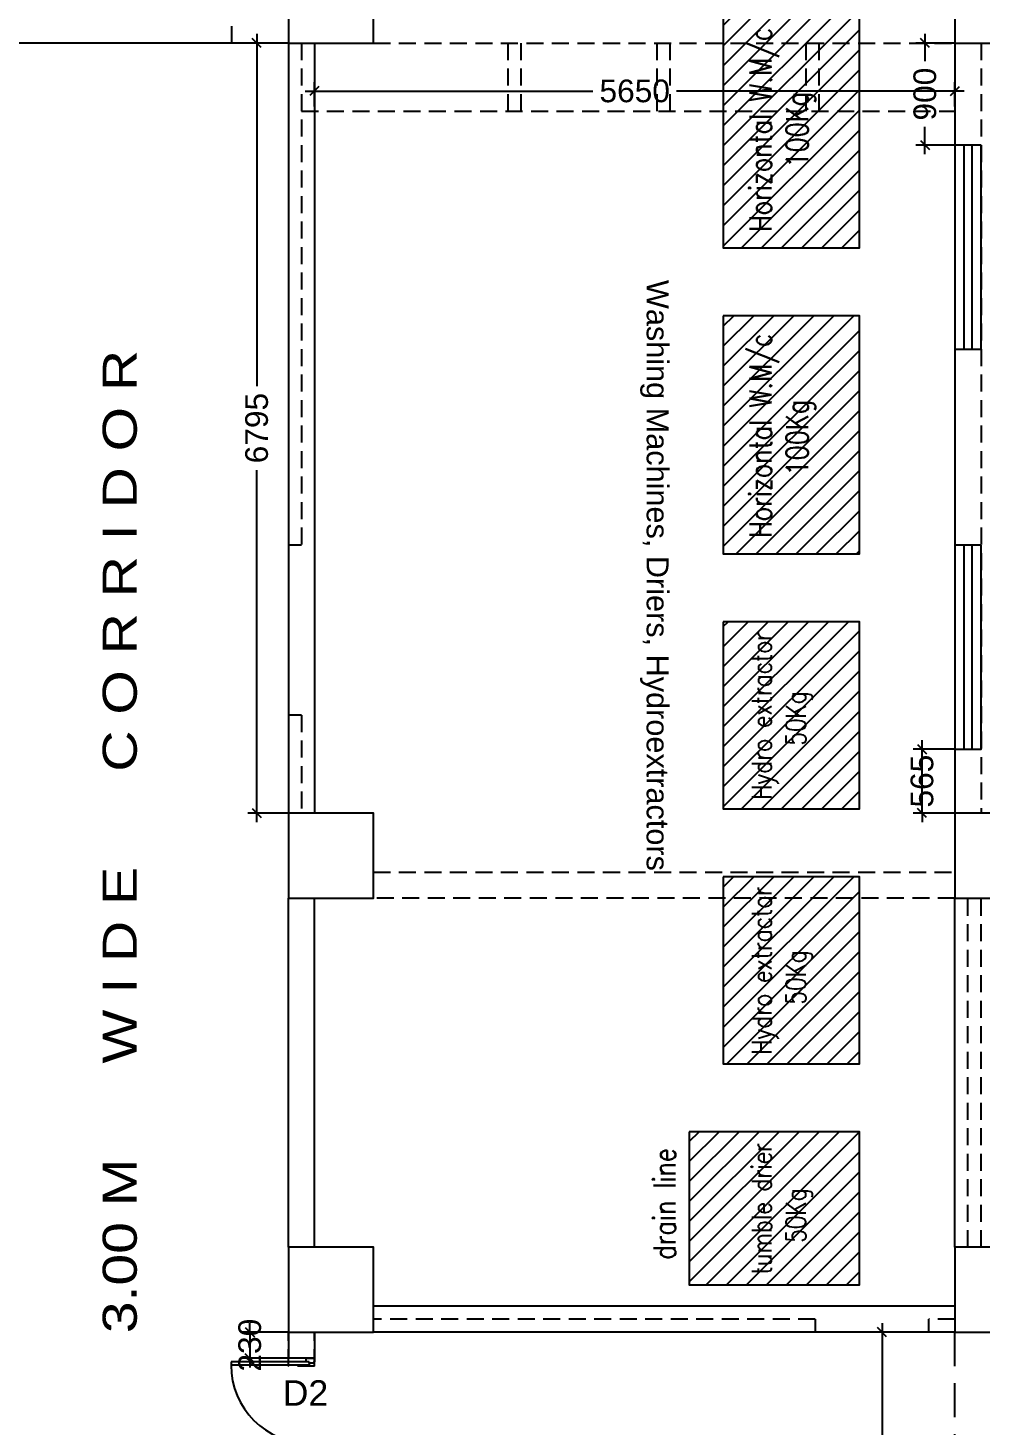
# Model space of a CAD drawing. Extents: x 6345096 to 6738923, y -6490958 to -6305885.
# Drawn here: x 6539742 to 6548149, y -6363359 to -6351022 of the extents above; entities that cross this region are included whole.
import ezdxf
from ezdxf.enums import TextEntityAlignment as Align

# ---------------------------------------------------------------- set-up
doc = ezdxf.new("R2010")
doc.units = 0
doc.header["$LTSCALE"] = 600
doc.header["$MEASUREMENT"] = 0
doc.header["$PDMODE"] = 35
doc.linetypes.add('DASHED', pattern=[0.75, 0.5, -0.25])
doc.linetypes.add('HIDDEN', pattern=[0.375, 0.25, -0.125])
doc.layers.get('0').update_dxf_attribs({"linetype": 'CONTINUOUS'})
doc.layers.get('Defpoints').update_dxf_attribs({"linetype": 'CONTINUOUS'})
for name, color, linetype in [('DIM WARKING', 8, 'CONTINUOUS'), ('DOOR', 32, 'CONTINUOUS'), ('HS', 251, 'CONTINUOUS'), ('joinery', 7, 'CONTINUOUS'), ('LA-column', 3, 'CONTINUOUS'), ('T-text', 6, 'CONTINUOUS'), ('TXT', 6, 'CONTINUOUS'), ('Walls', 7, 'CONTINUOUS'), ('WIN', 151, 'CONTINUOUS'), ('Working Dim', 5, 'CONTINUOUS')]:
    doc.layers.add(name, color=color, linetype=linetype)
doc.styles.add('ari', font='arial.ttf')
doc.styles.add('ARIAL', font='arial.ttf')
doc.styles.add('ROMANS', font='romans.shx')
doc.dimstyles.new('int. dim', dxfattribs={"dimtxt": 200, "dimasz": 80, "dimexe": 80, "dimexo": 0, "dimgap": 70, "dimtad": 0, "dimdec": 0, "dimzin": 12, "dimdsep": 46, "dimtxsty": 'ari', "dimblk": 'OBLIQUE', "dimcen": 2, "dimdle": 80, "dimclrd": 256, "dimclre": 256, "dimclrt": 6, "dimadec": 0, "dimazin": 0, "dimtfac": 1, "dimtdec": 0, "dimtix": 1, "dimtmove": 2, "dimatfit": 3, "dimfxl": 1, "dimtolj": 1, "dimtzin": 0, "dimlwd": -1, "dimlwe": -1, "dimarcsym": 0})
pattern_1 = [(225, (5385399.2, -2867377.58), (-88.3883476, 88.3883476), [])]

# ---------------------------------------------------------------- blocks, each defined once
blk = doc.blocks.new('_Oblique')
at = {"color": 0, "linetype": 'ByBlock', "lineweight": -2}
blk.add_line((-0.5, -0.5), (0.5, 0.5), dxfattribs=at)
blk = doc.blocks.new('*D475')
at = {"layer": 'Defpoints', "color": 0, "transparency": 16777216}
for p in [(6541760, -6351155), (6542039, -6351155, -13), (6542039, -6357950, 5)]:
    blk.add_point(p, dxfattribs=at)
at = {"layer": 'Working Dim', "transparency": 16777216}
for p, q in [((6541760, -6351075), (6541760, -6354183)), ((6542039, -6351155), (6541680, -6351155)), ((6541760, -6358030), (6541760, -6354923)), ((6542039, -6357950), (6541680, -6357950))]:
    blk.add_line(p, q, dxfattribs=at)
at = {"layer": 'Working Dim', "transparency": 16777216, "xscale": 80, "yscale": 80, "zscale": 80}
for p, rotation in [((6541760, -6351155), 90), ((6541760, -6357950), 270)]:
    blk.add_blockref('_Oblique', p, dxfattribs=dict(at, rotation=rotation))
at = {"layer": 'Working Dim', "color": 6, "transparency": 16777216, "insert": (6541760, -6354553), "char_height": 200, "attachment_point": 5, "rotation": 90, "style": 'ari'}
blk.add_mtext('\\A1;6795', dxfattribs=at)
blk = doc.blocks.new('*D2121')
at = {"layer": 'Defpoints', "color": 0, "transparency": 16777216}
for p in [(6547276, -6362530), (6547917, -6362530), (6547917, -6372246)]:
    blk.add_point(p, dxfattribs=at)
at = {"layer": 'Working Dim', "transparency": 16777216}
for p, q in [((6547276, -6362450), (6547276, -6367019)), ((6547917, -6362530), (6547196, -6362530)), ((6547276, -6372326), (6547276, -6367757)), ((6547917, -6372246), (6547196, -6372246))]:
    blk.add_line(p, q, dxfattribs=at)
at = {"layer": 'Working Dim', "transparency": 16777216, "xscale": 80, "yscale": 80, "zscale": 80}
for p, rotation in [((6547276, -6362530), 90), ((6547276, -6372246), 270)]:
    blk.add_blockref('_Oblique', p, dxfattribs=dict(at, rotation=rotation))
at = {"layer": 'Working Dim', "color": 6, "transparency": 16777216, "insert": (6547276, -6367388), "char_height": 200, "attachment_point": 5, "rotation": 90, "style": 'ari'}
blk.add_mtext('\\A1;9715', dxfattribs=at)
blk = doc.blocks.new('*D2145')
at = {"layer": 'Defpoints', "color": 0, "transparency": 16777216}
for p in [(6547919, -6351579), (6542268, -6351715), (6547919, -6351715)]:
    blk.add_point(p, dxfattribs=at)
at = {"layer": 'Working Dim', "transparency": 16777216}
for p, q in [((6542268, -6351715), (6542268, -6351499)), ((6547919, -6351715), (6547919, -6351499)), ((6542188, -6351579), (6544725, -6351579)), ((6547999, -6351579), (6545462, -6351579))]:
    blk.add_line(p, q, dxfattribs=at)
at = {"layer": 'Working Dim', "transparency": 16777216, "xscale": 80, "yscale": 80, "zscale": 80, "rotation": 180}
blk.add_blockref('_Oblique', (6542268, -6351579), dxfattribs=at)
at = {"layer": 'Working Dim', "transparency": 16777216, "xscale": 80, "yscale": 80, "zscale": 80}
blk.add_blockref('_Oblique', (6547919, -6351579), dxfattribs=at)
at = {"layer": 'Working Dim', "color": 6, "transparency": 16777216, "insert": (6545094, -6351579), "char_height": 200, "attachment_point": 5, "style": 'ari'}
blk.add_mtext('\\A1;5650', dxfattribs=at)
blk = doc.blocks.new('A$C2CD672AE')
at = {"layer": 'Walls', "color": 8, "linetype": 'HIDDEN'}
for p, q in [((11220.1, 105268.4), (11220.1, 105498.4)), ((11720.1, 105268.5), (11720.1, 100806.1)), ((11835.1, 105268.5), (11835.1, 100839)), ((12470, 105268.4), (17597.6, 105268.4)), ((13654.6, 105268.4, -0.7), (13654.6, 104668.4, -0.7)), ((13769.6, 105268.4, -0.7), (13769.6, 104668.4, -0.7)), ((14969.6, 105268.4, -0.7), (14969.6, 104668.4, -0.7)), ((15084.6, 105268.4, -0.7), (15084.6, 104668.4, -0.7)), ((16284.6, 105268.4, -0.7), (16284.6, 104668.4, -0.7)), ((16399.6, 105268.4, -0.7), (16399.6, 104668.4, -0.7)), ((17599.6, 105268.5), (17599.6, 98473.4)), ((17829.6, 105268.4), (17829.6, 98473.4)), ((11835.1, 104668.4), (17597.6, 104668.4)), ((11835.1, 100839, -2.4), (11720.1, 100839, -2.4)), ((11720.1, 99371.9), (11720.1, 98473.5)), ((11835.1, 99339, -2.4), (11720.1, 99339, -2.4)), ((11835.1, 99339), (11835.1, 98473.5)), ((12470, 97953.7), (17599.6, 97953.5)), ((11720, 94643.4), (11720, 97723.5)), ((11950, 94643.4), (11950, 97723.5)), ((17599.6, 97723.5), (12470, 97723.7)), ((17714.6, 94643.4), (17714.6, 97723.4)), ((17829.6, 94643.4), (17829.6, 97723.4)), ((16367.6, 94008.5), (12470, 94008.4)), ((16369.6, 93893.5), (16369.6, 94008.5)), ((17599.6, 94008.5), (17369.6, 94008.5)), ((11720, 93593.5), (11720, 93893.4)), ((11950, 93593.5), (11950, 93893.5)), ((16367.6, 93893.5), (12470, 93893.4)), ((17599.6, 93893.6), (17369.6, 93893.6)), ((11950, 93593.5), (11720, 93593.5))]:
    blk.add_line(p, q, dxfattribs=at)
at = {"layer": 'Walls', "color": 8, "linetype": 'HIDDEN', "flags": 128}
blk.add_lwpolyline([(11720.1, 105268.4), (11220.1, 105268.4)], dxfattribs=at)
at = {"layer": 'Walls', "color": 8, "linetype": 'HIDDEN'}
blk.add_lwpolyline([(17369.6, 93893.5), (17369.6, 94008.5)], dxfattribs=at)
at = {"layer": 'TXT', "color": 8, "linetype": 'HIDDEN', "style": 'ARIAL', "width": 1.2}
blk.add_text('3.00 M      W I D E      C O R R I D O R', height=300.522, rotation=90, dxfattribs=at).set_placement((10382.5, 98222.9, -4.1), align=Align.CENTER)
blk = doc.blocks.new('Z$W@#1275')
at = {"layer": 'DOOR'}
for p, q in [((73, 1500), (0, 1500)), ((0, 1500), (0, 1467)), ((73, 1467), (73, 1500)), ((0, 1467), (2, 1467)), ((11, 1456), (11, 1458)), ((11, 1456), (47, 1456)), ((47, 1467), (736, 1467)), ((47, 1467), (47, 1439)), ((47, 1456), (47, 1467)), ((47, 1467), (73, 1467)), ((47, 1439), (736, 1439)), ((736, 1467), (736, 1439)), ((0, 33), (2, 33)), ((0, 0), (0, 33)), ((73, 0), (0, 0)), ((11, 44), (11, 42)), ((11, 44), (47, 44)), ((47, 61), (736, 61)), ((47, 33), (47, 61)), ((47, 44), (47, 33)), ((47, 33), (736, 33)), ((47, 33), (73, 33)), ((73, 33), (73, 0)), ((736, 33), (736, 61))]:
    blk.add_line(p, q, dxfattribs=at)
for centre, start, end in [((11, 1467), 180, 270), ((11, 33), 90, 180)]:
    blk.add_arc(centre, 9.13, start, end, dxfattribs=at)
at = {"layer": 'DOOR', "color": 145}
for centre, start, end in [((47, 1439), 270, 0), ((47, 61), 0, 90)]:
    blk.add_arc(centre, 689, start, end, dxfattribs=at)
blk = doc.blocks.new('*D2469')
at = {"layer": 'Defpoints', "color": 0, "transparency": 16777216}
for p in [(6542039, -6362530), (6541699, -6362761), (6542039, -6362761)]:
    blk.add_point(p, dxfattribs=at)
at = {"layer": 'Working Dim', "transparency": 16777216}
for p, q in [((6541699, -6362530), (6541699, -6362450)), ((6542039, -6362530), (6541619, -6362530)), ((6541699, -6362530), (6541699, -6362761)), ((6542039, -6362761), (6541619, -6362761)), ((6541699, -6362761), (6541699, -6362841))]:
    blk.add_line(p, q, dxfattribs=at)
at = {"layer": 'Working Dim', "transparency": 16777216, "xscale": 80, "yscale": 80, "zscale": 80}
for p, rotation in [((6541699, -6362530), 270), ((6541699, -6362761), 90)]:
    blk.add_blockref('_Oblique', p, dxfattribs=dict(at, rotation=rotation))
at = {"layer": 'Working Dim', "color": 6, "transparency": 16777216, "insert": (6541699, -6362645), "char_height": 200, "attachment_point": 5, "rotation": 90, "style": 'ari'}
blk.add_mtext('\\A1;230', dxfattribs=at)
blk = doc.blocks.new('*D2480')
at = {"layer": 'Defpoints', "color": 0, "transparency": 16777216}
for p in [(6547629, -6357386), (6547917, -6357386, 5), (6547917, -6357950, 2)]:
    blk.add_point(p, dxfattribs=at)
at = {"layer": 'Working Dim', "transparency": 16777216}
for p, q in [((6547629, -6357386), (6547629, -6357306)), ((6547917, -6357386), (6547549, -6357386)), ((6547629, -6357950), (6547629, -6357386)), ((6547917, -6357950), (6547549, -6357950)), ((6547629, -6357950), (6547629, -6358030))]:
    blk.add_line(p, q, dxfattribs=at)
at = {"layer": 'Working Dim', "transparency": 16777216, "xscale": 80, "yscale": 80, "zscale": 80}
for p, rotation in [((6547629, -6357386), 270), ((6547629, -6357950), 90)]:
    blk.add_blockref('_Oblique', p, dxfattribs=dict(at, rotation=rotation))
at = {"layer": 'Working Dim', "color": 6, "transparency": 16777216, "insert": (6547629, -6357668), "char_height": 200, "attachment_point": 5, "rotation": 90, "style": 'ari'}
blk.add_mtext('\\A1;565', dxfattribs=at)
blk = doc.blocks.new('*D2481')
at = {"layer": 'Defpoints', "color": 0, "transparency": 16777216}
for p in [(6547917, -6351155, 2), (6547654, -6352056), (6547917, -6352056, 5)]:
    blk.add_point(p, dxfattribs=at)
at = {"layer": 'Working Dim', "transparency": 16777216}
for p, q in [((6547654, -6351075), (6547654, -6351315)), ((6547917, -6351155), (6547574, -6351155)), ((6547654, -6352136), (6547654, -6351896)), ((6547917, -6352056), (6547574, -6352056))]:
    blk.add_line(p, q, dxfattribs=at)
at = {"layer": 'Working Dim', "transparency": 16777216, "xscale": 80, "yscale": 80, "zscale": 80}
for p, rotation in [((6547654, -6351155), 90), ((6547654, -6352056), 270)]:
    blk.add_blockref('_Oblique', p, dxfattribs=dict(at, rotation=rotation))
at = {"layer": 'Working Dim', "color": 6, "transparency": 16777216, "insert": (6547654, -6351606), "char_height": 200, "attachment_point": 5, "rotation": 90, "style": 'ari'}
blk.add_mtext('\\A1;900', dxfattribs=at)

msp = doc.modelspace()

# ---------------------------------------------------------------- hatches: boundary and pattern name
at = {"layer": 'DIM WARKING'}
h = msp.add_hatch(dxfattribs=at)
h.set_pattern_fill('ANSI31', color=8, scale=1000, angle=450, style=0)
h.set_pattern_definition(pattern_1)
h.paths.add_polyline_path([(6545875.703, -6352961.914), (6545875.703, -6350861.914), (6547075.703, -6350861.914), (6547075.703, -6352961.914)])
h.paths.add_polyline_path([(6546754.959, -6351521.546), (6546754.959, -6352319.283), (6546365.366, -6352319.283), (6546365.366, -6351521.546)], flags=24)
h.paths.add_polyline_path([(6546441.097, -6350851.817), (6546441.097, -6352989.012), (6545995.848, -6352989.012), (6545995.848, -6350851.817)], flags=9)
h = msp.add_hatch(dxfattribs=at)
h.set_pattern_fill('ANSI31', color=8, scale=1000, angle=450, style=0)
h.set_pattern_definition(pattern_1)
h.paths.add_polyline_path([(6545875.703, -6355661.914), (6545875.703, -6353561.914), (6547075.703, -6353561.914), (6547075.703, -6355661.914)])
h.paths.add_polyline_path([(6546863.798, -6353554.352), (6546087.607, -6353554.352), (6546087.607, -6353854.352), (6546863.798, -6353854.352)], flags=9)
h.paths.add_polyline_path([(6546754.959, -6354221.546), (6546754.959, -6355019.283), (6546365.366, -6355019.283), (6546365.366, -6354221.546)], flags=24)
h.paths.add_polyline_path([(6546441.097, -6353551.817), (6546441.097, -6355689.012), (6545995.848, -6355689.012), (6545995.848, -6353551.817)], flags=9)
h = msp.add_hatch(dxfattribs=at)
h.set_pattern_fill('ANSI31', color=8, scale=1000, angle=450, style=0)
h.set_pattern_definition(pattern_1)
h.paths.add_polyline_path([(6545875.703, -6357911.914), (6545875.703, -6356261.914), (6547075.703, -6356261.914), (6547075.703, -6357911.914)])
h.paths.add_polyline_path([(6546719.116, -6356847.556), (6546719.116, -6357451.982), (6546368.482, -6357451.982), (6546368.482, -6356847.556)], flags=24)
h.paths.add_polyline_path([(6546418.835, -6356210.604), (6546418.835, -6357970.451), (6546068.201, -6357970.451), (6546068.201, -6356210.604)], flags=9)
h = msp.add_hatch(dxfattribs=at)
h.set_pattern_fill('ANSI31', color=8, scale=1000, angle=450, style=0)
h.set_pattern_definition(pattern_1)
h.paths.add_polyline_path([(6545875.703, -6360161.914), (6545875.703, -6358511.914), (6547075.703, -6358511.914), (6547075.703, -6360161.914)])
h.paths.add_polyline_path([(6546719.116, -6359097.556), (6546719.116, -6359701.982), (6546368.482, -6359701.982), (6546368.482, -6359097.556)], flags=24)
h.paths.add_polyline_path([(6546418.835, -6358460.604), (6546418.835, -6360220.451), (6546068.201, -6360220.451), (6546068.201, -6358460.604)], flags=9)
h = msp.add_hatch(dxfattribs=at)
h.set_pattern_fill('ANSI31', color=8, scale=1000, angle=450, style=0)
h.set_pattern_definition(pattern_1)
h.paths.add_polyline_path([(6545575.703, -6362111.914), (6545575.703, -6360761.914), (6547075.703, -6360761.914), (6547075.703, -6362111.914)])
h.paths.add_polyline_path([(6546719.116, -6361198.294), (6546719.116, -6361802.719), (6546368.482, -6361802.719), (6546368.482, -6361198.294)], flags=24)
h.paths.add_polyline_path([(6546345.786, -6360746.259), (6546345.786, -6362136.271), (6546082.811, -6362136.271), (6546082.811, -6360746.259)], flags=9)

# ---------------------------------------------------------------- linework, layer by layer
at = {"layer": 'DIM WARKING', "color": 7}
for points in [[(6545875.703, -6350861.914), (6545875.703, -6352961.914), (6547075.703, -6352961.914), (6547075.703, -6350861.914)], [(6545875.703, -6353561.914), (6545875.703, -6355661.914), (6547075.703, -6355661.914), (6547075.703, -6353561.914)], [(6545875.703, -6356261.914), (6545875.703, -6357911.914), (6547075.703, -6357911.914), (6547075.703, -6356261.914)], [(6545875.703, -6358511.914), (6545875.703, -6360161.914), (6547075.703, -6360161.914), (6547075.703, -6358511.914)], [(6545575.703, -6360761.914), (6545575.703, -6362111.914), (6547075.703, -6362111.914), (6547075.703, -6360761.914)]]:
    msp.add_lwpolyline(points, close=True, dxfattribs=at)
at = {"layer": 'LA-column', "color": 2}
for points in [[(6542039.388, -6351155.366), (6542789.388, -6351155.366), (6542789.388, -6350405.366), (6542039.388, -6350405.366)], [(6542039.388, -6358700.366), (6542789.388, -6358700.366), (6542789.388, -6357950.366), (6542039.388, -6357950.366)], [(6542039.388, -6362530.366), (6542789.388, -6362530.366), (6542789.388, -6361780.366), (6542039.388, -6361780.366)]]:
    msp.add_lwpolyline(points, close=True, dxfattribs=at)
for points, elevation in [([(6547916.936, -6351155.366), (6548666.936, -6351155.366), (6548666.936, -6350405.366), (6547916.936, -6350405.366)], 2.092), ([(6547916.936, -6358700.366), (6548666.936, -6358700.366), (6548666.936, -6357950.366), (6547916.936, -6357950.366)], 2.092), ([(6547916.936, -6362530.454), (6548666.936, -6362530.454), (6548666.936, -6361780.454), (6547916.936, -6361780.454)], -5.131)]:
    msp.add_lwpolyline(points, close=True, dxfattribs=dict(at, elevation=elevation))
at = {"layer": 'Walls'}
for p, q in [((6542039.437, -6351155.484), (6539039.524, -6351155.484)), ((6542039.437, -6351155.366), (6542039.437, -6357950.366)), ((6542269.437, -6351155.366), (6542269.437, -6357950.366)), ((6547918.936, -6351155.366), (6547918.936, -6357950.454)), ((6547918.936, -6361780.458), (6547918.936, -6358700.454)), ((6547916.934, -6362300.344), (6542789.386, -6362300.456)), ((6542039.389, -6362530.366), (6542039.389, -6362760.501)), ((6542269.389, -6362530.366), (6542269.389, -6362760.501)), ((6547916.936, -6362530.345), (6542789.388, -6362530.456)), ((6542269.387, -6362760.501), (6542039.387, -6362760.501))]:
    msp.add_line(p, q, dxfattribs=at)
at = {"layer": 'Walls', "linetype": 'Continuous'}
for p, q in [((6542039.388, -6361780.458), (6542039.388, -6358700.366)), ((6542269.388, -6361780.458), (6542269.388, -6358700.366))]:
    msp.add_line(p, q, dxfattribs=at)
at = {"layer": 'Walls', "flags": 128}
msp.add_lwpolyline([(6542039.437, -6351155.484), (6539039.524, -6351155.484)], dxfattribs=at)
at = {"layer": 'Walls', "color": 8, "linetype": 'DASHED'}
msp.add_lwpolyline([(6547915.936, -6362530.345), (6547915.936, -6372245.556)], dxfattribs=at)
at = {"layer": 'WIN', "linetype": 'Continuous', "elevation": 5.131}
for points in [[(6548148.936, -6352055.658), (6547918.936, -6352055.658), (6547918.936, -6353855.658), (6548148.936, -6353855.658)], [(6548071.936, -6352055.658), (6547995.936, -6352055.658), (6547995.936, -6353855.658), (6548071.936, -6353855.658)], [(6548148.936, -6355585.649), (6547918.936, -6355585.649), (6547918.936, -6357385.649), (6548148.936, -6357385.649)], [(6548071.936, -6355585.649), (6547995.936, -6355585.649), (6547995.936, -6357385.649), (6548071.936, -6357385.649)]]:
    msp.add_lwpolyline(points, close=True, dxfattribs=at)

# ---------------------------------------------------------------- block references
at = {"layer": 'DOOR', "xscale": 1.000014692544937, "yscale": 1.000014692544937, "zscale": 1.000014692544937, "rotation": 180}
msp.add_blockref('Z$W@#1275', (6542269.387, -6362760.501, -0.173), dxfattribs=at)
at = {"layer": 'HS'}
msp.add_blockref('A$C2CD672AE', (6530319.294, -6456423.902, 8.17), dxfattribs=at)

# ---------------------------------------------------------------- texts
at = {"layer": 'joinery', "style": 'ari'}
msp.add_text('D2', height=225, dxfattribs=at).set_placement((6541988.843, -6363179.493, -0.173))
at = {"layer": 'T-text', "color": 7, "style": 'ROMANS', "width": 0.8}
for s, height, p in [('Horizontal W.M/c', 194.7964, (6546204.559, -6351920.415)), ('100Kg', 194.7964, (6546527.697, -6351920.415)), ('Horizontal W.M/c', 194.7964, (6546204.559, -6354620.415)), ('100Kg', 194.7964, (6546527.697, -6354637.615)), ('Hydro extractor', 175.31676, (6546214.298, -6357090.528)), ('50Kg', 175.3168, (6546514.58, -6357114.415)), ('Hydro extractor', 175.31676, (6546214.298, -6359340.528)), ('50Kg', 175.3168, (6546514.58, -6359399.769)), ('tumble drier', 175.31676, (6546214.298, -6361441.265)), ('drain line', 194.7964, (6545356.611, -6361399.426)), ('50Kg', 175.3168, (6546514.58, -6361500.506))]:
    msp.add_text(s, height=height, rotation=90, dxfattribs=at).set_placement(p, align=Align.MIDDLE_CENTER)
at = {"layer": 'TXT', "color": 7, "linetype": 'Continuous', "style": 'ARIAL'}
msp.add_text('Washing Machines, Driers, Hydroextractors', height=193.6, rotation=269.9999872, dxfattribs=at).set_placement((6545199.369, -6355852.89), align=Align.CENTER)
at = {"layer": 'TXT', "color": 7, "style": 'ARIAL', "width": 1.2}
msp.add_text('3.00 M      W I D E      C O R R I D O R', height=300.52174, rotation=90, dxfattribs=at).set_placement((6540701.9, -6358201.011, -4.081), align=Align.CENTER)

# ---------------------------------------------------------------- dimensions: what is measured, and where the dimension line sits
at = {"layer": 'Working Dim', "color": 6}
for base, p1, p2, picture, middle in [((6541760.16, -6351155.366), (6542039.437, -6357950.366, 5.131), (6542039.439, -6351155.366, -12.817), '*D475', (6541760.16, -6354552.866)), ((6547276.357, -6362530.345), (6547916.936, -6372245.556), (6547916.936, -6362530.345), '*D2121', (6547276.357, -6367387.95))]:
    dim = msp.add_linear_dim(base=base, p1=p1, p2=p2, angle=90, dimstyle='int. dim', override={"dimtxt": 200, "dimarcsym": 1}, dxfattribs=at)
    dim.commit()
    dim.dimension.update_dxf_attribs({"geometry": picture, "text_midpoint": middle})
at = {"layer": 'Working Dim'}
for base, p1, p2, picture, middle in [((6547653.907, -6352055.658), (6547916.936, -6351155.366, 2.092), (6547916.936, -6352055.658, 5.131), '*D2481', (6547653.907, -6351605.512)), ((6547629.269, -6357385.649), (6547916.936, -6357950.366, 2.092), (6547916.936, -6357385.649, 5.131), '*D2480', (6547629.269, -6357668.007)), ((6541698.753, -6362760.501), (6542039.389, -6362530.366), (6542039.389, -6362760.501), '*D2469', (6541698.753, -6362645.433))]:
    dim = msp.add_linear_dim(base=base, p1=p1, p2=p2, angle=90, dimstyle='int. dim', dxfattribs=at)
    dim.commit()
    dim.dimension.update_dxf_attribs({"geometry": picture, "text_midpoint": middle})
at = {"layer": 'Working Dim', "color": 6}
dim = msp.add_linear_dim(base=(6547918.936, -6351578.884), p1=(6542268.437, -6351714.988), p2=(6547918.936, -6351714.988), dimstyle='int. dim', override={"dimtxt": 200, "dimarcsym": 1}, dxfattribs=at)
dim.commit()
dim.dimension.update_dxf_attribs({"geometry": '*D2145', "text_midpoint": (6545093.687, -6351578.884)})

doc.saveas('drawing.dxf')
